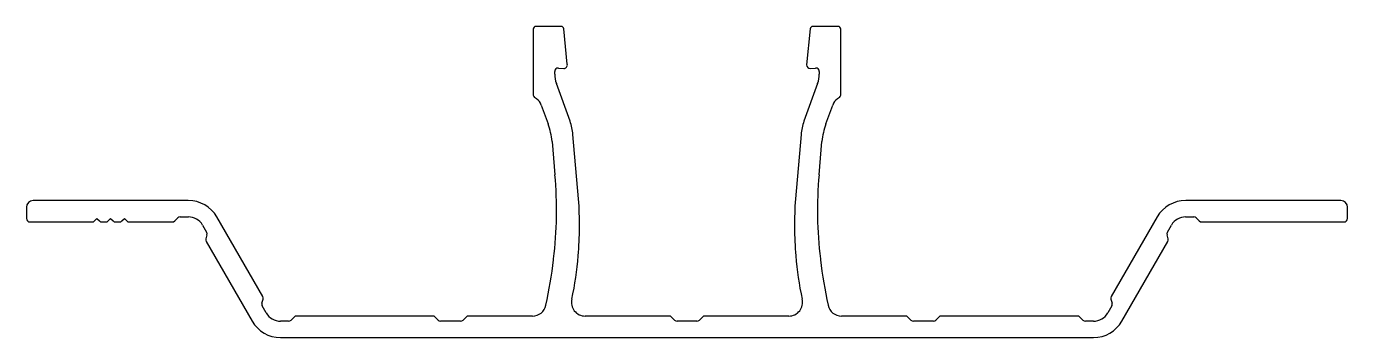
# Model space of a CAD drawing. Extents: x -50.4 to 46.2, y 11.8 to 34.5.
import ezdxf

# ---------------------------------------------------------------- set-up
doc = ezdxf.new("R2010")
doc.units = 0
doc.layers.get('0').update_dxf_attribs({"linetype": 'CONTINUOUS'})

msp = doc.modelspace()

# ---------------------------------------------------------------- linework, layer by layer
for p, q in [((-13.327, 34.272), (-13.327, 29.457)), ((-11.303, 34.472), (-13.127, 34.472)), ((-10.845, 31.707), (-11.104, 34.292)), ((6.905, 34.292), (6.641, 31.658)), ((8.928, 34.472), (7.104, 34.472)), ((9.128, 29.457), (9.128, 34.272)), ((-11.766, 30.983), (-11.766, 31.184)), ((-11.499, 31.434), (-11.106, 31.408)), ((6.907, 31.408), (7.3, 31.434)), ((7.567, 31.184), (7.567, 30.983)), ((-10.643, 27.547), (-11.645, 30.299)), ((7.446, 30.299), (6.444, 27.547)), ((-12.744, 28.729), (-12.243, 27.353)), ((8.044, 27.353), (8.545, 28.729)), ((-11.961, 26.078), (-11.748, 23.643)), ((-10.017, 21.872), (-10.429, 26.579)), ((6.23, 26.579), (5.818, 21.872)), ((7.549, 23.643), (7.762, 26.078)), ((-50.362, 21.262), (-50.362, 20.442)), ((-38.533, 21.762), (-49.862, 21.762)), ((45.662, 21.762), (34.334, 21.762)), ((46.162, 20.442), (46.162, 21.262)), ((-45.384, 20.265), (-45.207, 20.442)), ((-45.207, 20.442), (-45.031, 20.265)), ((-44.384, 20.265), (-44.207, 20.442)), ((-44.207, 20.442), (-44.031, 20.265)), ((-43.384, 20.265), (-43.208, 20.442)), ((-43.208, 20.442), (-43.031, 20.265)), ((-39.525, 20.266), (-39.3, 20.491)), ((-39.121, 20.565), (-38.531, 20.565)), ((-33.099, 14.751), (-36.454, 20.562)), ((32.255, 20.562), (28.9, 14.751)), ((34.332, 20.565), (34.922, 20.565)), ((35.101, 20.491), (35.326, 20.266)), ((-50.112, 20.192), (-45.561, 20.192)), ((-44.854, 20.192), (-44.561, 20.192)), ((-43.854, 20.192), (-43.561, 20.192)), ((-42.854, 20.192), (-39.704, 20.192)), ((-37.492, 19.965), (-37.197, 19.454)), ((32.997, 19.454), (33.292, 19.965)), ((35.505, 20.192), (45.912, 20.192)), ((-37.171, 19.261), (-37.253, 18.954)), ((-37.228, 18.762), (-33.873, 12.952)), ((29.674, 12.952), (33.029, 18.762)), ((33.054, 18.954), (32.972, 19.261)), ((-33.156, 14.252), (-33.074, 14.559)), ((28.875, 14.559), (28.957, 14.252)), ((-32.836, 13.549), (-33.131, 14.06)), ((28.932, 14.06), (28.637, 13.549)), ((-31.207, 12.949), (-31.797, 12.949)), ((-30.802, 13.248), (-31.027, 13.023)), ((-20.677, 13.322), (-30.624, 13.322)), ((-20.276, 13.026), (-20.498, 13.248)), ((-18.637, 12.952), (-20.097, 12.952)), ((-18.236, 13.248), (-18.458, 13.026)), ((-13.395, 13.322), (-18.057, 13.322)), ((-3.409, 13.322), (-9.544, 13.322)), ((-3.009, 13.026), (-3.23, 13.248)), ((-2.1, 12.952), (-2.829, 12.952)), ((-1.37, 12.952), (-2.1, 12.952)), ((-0.969, 13.248), (-1.19, 13.026)), ((5.345, 13.322), (-0.79, 13.322)), ((13.858, 13.322), (9.196, 13.322)), ((14.259, 13.026), (14.037, 13.248)), ((15.898, 12.952), (14.438, 12.952)), ((16.299, 13.248), (16.077, 13.026)), ((26.425, 13.322), (16.478, 13.322)), ((26.828, 13.023), (26.603, 13.248)), ((27.598, 12.949), (27.008, 12.949)), ((-31.795, 11.752), (-2.1, 11.752)), ((-2.1, 11.752), (27.596, 11.752))]:
    msp.add_line(p, q)
for centre, radius, start, end in [((-13.127, 34.272), 0.2, 90, 180), ((-11.303, 34.272), 0.2, 5.71619, 90), ((7.104, 34.272), 0.2, 90, 174.28381), ((8.928, 34.272), 0.2, 0, 90), ((-11.516, 31.184), 0.25, 86.2924, 180), ((-9.766, 30.983), 2, 180, 200.00043), ((-11.09, 31.658), 0.25, 266.2924, 11.43238), ((6.891, 31.658), 0.25, 180, 273.7076), ((7.317, 31.184), 0.25, 0, 93.7076), ((5.567, 30.983), 2, 339.99957, 360), ((-13.127, 29.457), 0.2, 180, 238.59357), ((-14.273, 27.579), 2, 53.90169, 58.59357), ((-13.684, 28.387), 1, 20.00043, 53.90169), ((9.485, 28.387), 1, 126.09831, 159.99957), ((10.074, 27.579), 2, 121.40643, 126.09831), ((8.928, 29.457), 0.2, 301.40643, 0), ((-16.942, 25.643), 5, 5, 20.00043), ((-14.214, 26.247), 3.8, 5, 20.00043), ((10.015, 26.247), 3.8, 159.99957, 175), ((12.743, 25.643), 5, 159.99957, 175), ((-41.634, 21.029), 30, 353.23645, 5), ((37.435, 21.029), 30, 175, 186.76355), ((-49.862, 21.262), 0.5, 90, 180), ((-38.533, 19.362), 2.4, 30, 90), ((-39.126, 19.975), 29.171, 355.56891, 3.72903), ((34.927, 19.975), 29.171, 176.27097, 184.43109), ((34.334, 19.362), 2.4, 90, 150), ((45.662, 21.262), 0.5, 0, 90), ((-50.112, 20.442), 0.25, 180, 270), ((-39.121, 20.311), 0.254, 90, 135), ((-38.531, 19.365), 1.2, 30, 90), ((34.332, 19.365), 1.2, 90, 150), ((34.922, 20.311), 0.254, 45, 90), ((45.912, 20.442), 0.25, 270, 0), ((-45.561, 20.442), 0.25, 270, 315), ((-44.854, 20.442), 0.25, 225, 270), ((-44.561, 20.442), 0.25, 270, 315), ((-43.854, 20.442), 0.25, 225, 270), ((-43.561, 20.442), 0.25, 270, 315), ((-42.854, 20.442), 0.25, 225, 270), ((-39.704, 20.445), 0.253, 270, 315), ((-37.416, 19.327), 0.254, 345, 30), ((33.217, 19.327), 0.254, 150, 195), ((35.505, 20.445), 0.253, 225, 270), ((-37.009, 18.889), 0.253, 165, 210), ((32.81, 18.889), 0.253, 330, 15), ((-41.136, 20.73), 29.471, 347.02988, 353.55385), ((-133.794, 31.959), 122.806, 353.20153, 353.23645), ((-32.549, 19.471), 22.575, 347.44705, 355.55485), ((28.35, 19.471), 22.575, 184.44515, 192.55295), ((129.595, 31.959), 122.806, 186.76355, 186.79847), ((36.937, 20.73), 29.471, 186.44615, 192.97012), ((-33.319, 14.625), 0.253, 345, 30), ((-9.544, 14.322), 1, 165.95864, 270), ((5.345, 14.322), 1, 270, 14.04136), ((29.119, 14.625), 0.253, 150, 195), ((-32.911, 14.187), 0.254, 165, 210), ((-31.797, 14.149), 1.2, 210, 270), ((-13.395, 14.322), 1, 270, 348.07695), ((9.196, 14.322), 1, 191.92305, 270), ((27.598, 14.149), 1.2, 270, 330), ((28.712, 14.187), 0.254, 330, 15), ((-31.795, 14.152), 2.4, 210, 270), ((-31.207, 13.203), 0.254, 270, 315), ((-30.624, 13.069), 0.253, 90, 135), ((-20.677, 13.069), 0.253, 45, 90), ((-20.097, 13.206), 0.254, 225, 270), ((-18.637, 13.206), 0.254, 270, 315), ((-18.057, 13.069), 0.253, 90, 135), ((-3.409, 13.069), 0.253, 45, 90), ((-2.829, 13.206), 0.254, 225, 270), ((-1.37, 13.206), 0.254, 270, 315), ((-0.79, 13.069), 0.253, 90, 135), ((13.858, 13.069), 0.253, 45, 90), ((14.438, 13.206), 0.254, 225, 270), ((15.898, 13.206), 0.254, 270, 315), ((16.478, 13.069), 0.253, 90, 135), ((26.425, 13.069), 0.253, 45, 90), ((27.008, 13.203), 0.254, 225, 270), ((27.596, 14.152), 2.4, 270, 330)]:
    msp.add_arc(centre, radius, start, end)

doc.saveas('drawing.dxf')
